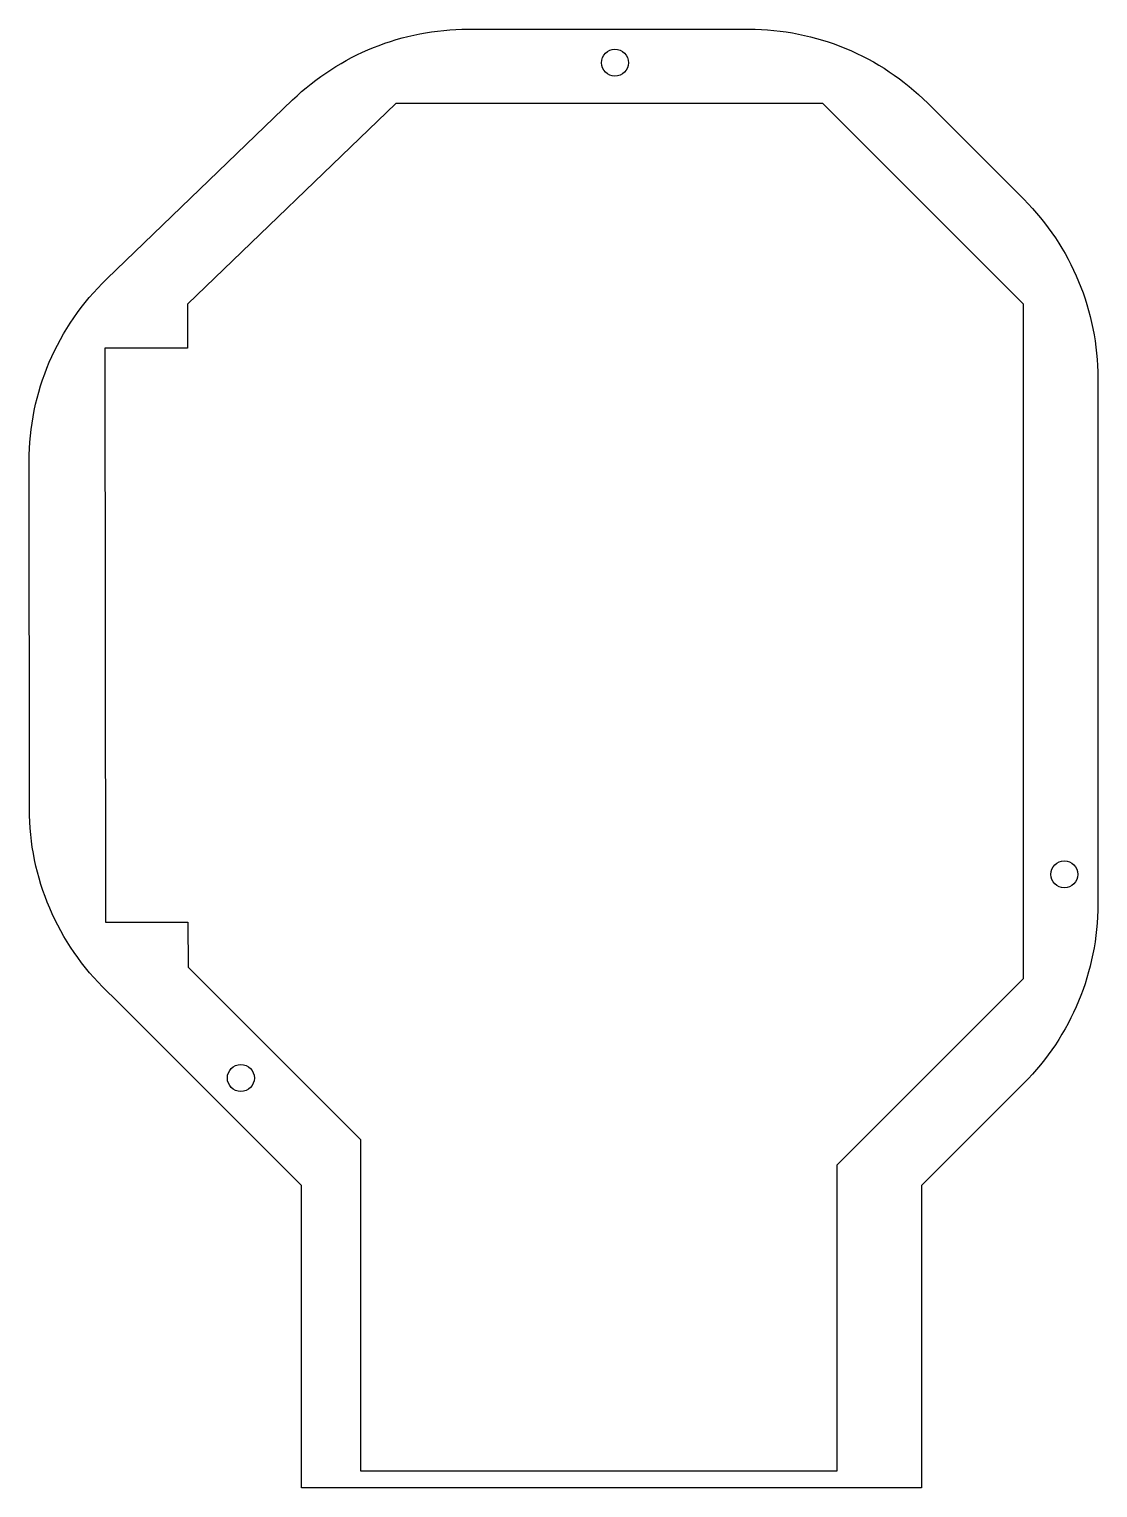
# Model space of a CAD drawing. Header units: millimetres. Extents: x -60.2 to 3.2, y -84.2 to 2.3.
import ezdxf

# ---------------------------------------------------------------- set-up
doc = ezdxf.new("R2010")
doc.units = ezdxf.units.MM
doc.layers.get('0').update_dxf_attribs({"linetype": 'CONTINUOUS'})

msp = doc.modelspace()

# ---------------------------------------------------------------- linework, layer by layer
msp.add_lwpolyline([(-7.275, -84.175), (-44.05, -84.175), (-44.05, -66.246), (-55.174, -55.122), (-55.569, -54.743, -0.20405), (-60.181, -43.932), (-60.194, -23.321, -0.20405), (-55.596, -12.504), (-44.571, -1.893, -0.193952), (-34.169, 2.3), (-17.517, 2.3, -0.198912), (-6.911, -2.093), (-1.218, -7.786, -0.198912), (3.175, -18.392), (3.175, -49.583, -0.198912), (-1.218, -60.189), (-7.275, -66.246)], format="xyb", close=True)
msp.add_lwpolyline([(-40.55, -63.524), (-40.55, -83.175), (-12.275, -83.175), (-12.275, -65.024), (-1.225, -53.974), (-1.225, -14.001), (-13.126, -2.1), (-38.442, -2.1), (-50.8, -13.995), (-50.798, -16.602), (-55.698, -16.605), (-55.677, -50.642), (-50.777, -50.639), (-50.775, -53.299)], close=True)
for centre in [(-25.459, 0.31), (1.188, -47.807), (-47.641, -59.881)]:
    msp.add_circle(centre, 0.8)

doc.saveas('drawing.dxf')
